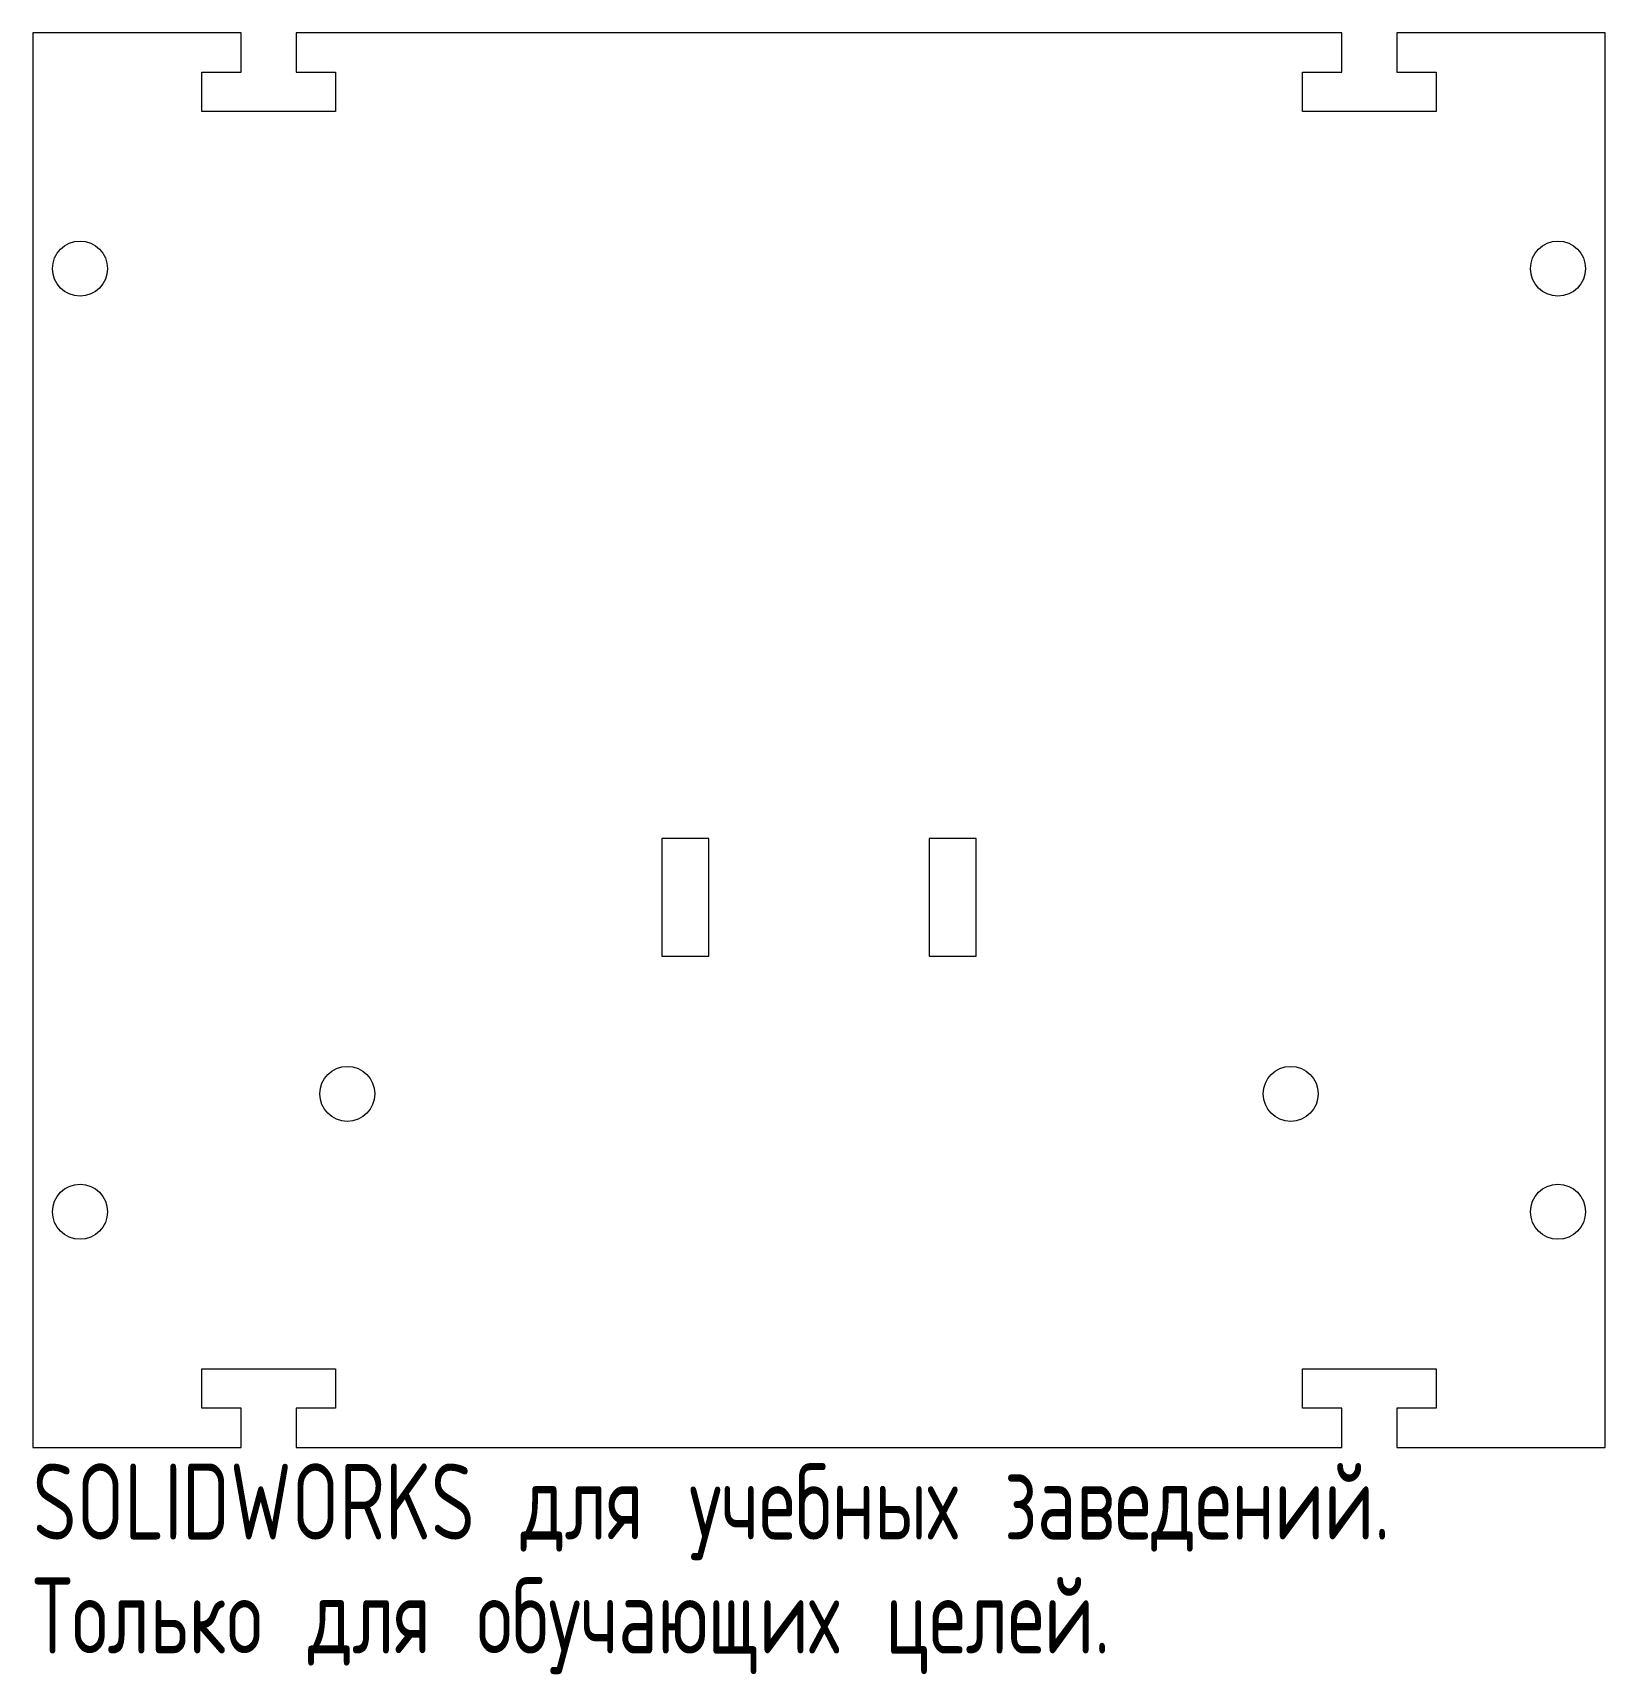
# Model space of a CAD drawing. Header units: millimetres. Extents: x -50 to 50, y -59 to 45.
import ezdxf

# ---------------------------------------------------------------- set-up
doc = ezdxf.new("R2010")
doc.units = ezdxf.units.MM
doc.styles.add('SLDTEXTSTYLE0', font='TXT', dxfattribs={"width": 0.7, "bigfont": 'bigfont'})

msp = doc.modelspace()

# ---------------------------------------------------------------- linework, layer by layer
at = {"color": 7, "linetype": 'Continuous', "lineweight": 15}
for p, q in [((-50, 45), (-50, -45)), ((-36.75, 45), (-50, 45)), ((-36.75, 42.5), (-36.75, 45)), ((-33.25, 45), (-33.25, 42.5)), ((33.25, 45), (-33.25, 45)), ((33.25, 42.5), (33.25, 45)), ((36.75, 45), (36.75, 42.5)), ((50, 45), (36.75, 45)), ((50, -45), (50, 45)), ((-39.25, 42.5), (-36.75, 42.5)), ((-39.25, 40), (-39.25, 42.5)), ((-33.25, 42.5), (-30.75, 42.5)), ((-30.75, 42.5), (-30.75, 40)), ((30.75, 42.5), (33.25, 42.5)), ((30.75, 40), (30.75, 42.5)), ((36.75, 42.5), (39.25, 42.5)), ((39.25, 42.5), (39.25, 40)), ((-30.75, 40), (-39.25, 40)), ((39.25, 40), (30.75, 40)), ((-10, -6.25), (-10, -13.75)), ((-7, -6.25), (-10, -6.25)), ((-7, -13.75), (-7, -6.25)), ((7, -6.25), (7, -13.75)), ((10, -6.25), (7, -6.25)), ((10, -13.75), (10, -6.25)), ((-10, -13.75), (-7, -13.75)), ((7, -13.75), (10, -13.75)), ((-39.25, -40), (-30.75, -40)), ((-39.25, -42.5), (-39.25, -40)), ((-30.75, -40), (-30.75, -42.5)), ((30.75, -40), (39.25, -40)), ((30.75, -42.5), (30.75, -40)), ((39.25, -40), (39.25, -42.5)), ((-36.75, -42.5), (-39.25, -42.5)), ((-36.75, -45), (-36.75, -42.5)), ((-33.25, -42.5), (-33.25, -45)), ((-30.75, -42.5), (-33.25, -42.5)), ((33.25, -42.5), (30.75, -42.5)), ((33.25, -45), (33.25, -42.5)), ((36.75, -42.5), (36.75, -45)), ((39.25, -42.5), (36.75, -42.5)), ((-50, -45), (-36.75, -45)), ((-33.25, -45), (33.25, -45)), ((36.75, -45), (50, -45))]:
    msp.add_line(p, q, dxfattribs=at)
for centre in [(-47, 30), (47, 30), (-30, -22.5), (30, -22.5), (-47, -30), (47, -30)]:
    msp.add_circle(centre, 1.75, dxfattribs=at)

# ---------------------------------------------------------------- texts
at = {"color": 7, "linetype": 'Continuous', "char_height": 4.83362, "attachment_point": 1, "style": 'SLDTEXTSTYLE0'}
for s, insert in [('SOLIDWORKS \\M+18474\\M+1847C\\M+18491 \\M+18485\\M+18489\\M+18475\\M+18471\\M+1847E\\M+1848D\\M+18487 \\M+18478\\M+18470\\M+18472\\M+18475\\M+18474\\M+18475\\M+1847E\\M+18479\\M+1847A.', (-50, -46.02)), ('\\M+18453\\M+18480\\M+1847C\\M+1848E\\M+1847B\\M+18480 \\M+18474\\M+1847C\\M+18491 \\M+18480\\M+18471\\M+18485\\M+18489\\M+18470\\M+18490\\M+1848B\\M+18479\\M+18487 \\M+18488\\M+18475\\M+1847C\\M+18475\\M+1847A.', (-50, -53.27))]:
    msp.add_mtext(s, dxfattribs=dict(at, insert=insert))

doc.saveas('drawing.dxf')
